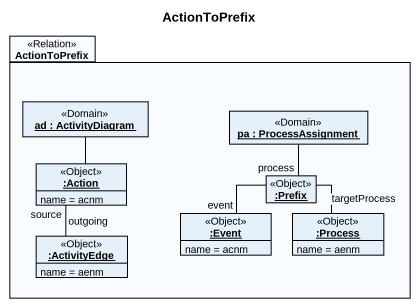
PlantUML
@startuml
title ActionToPrefix
hide circle
hide empty members
package ActionToPrefix <<Relation>> {
  object "ad : ActivityDiagram" as ad <<Domain>>
  object "pa : ProcessAssignment" as pa <<Domain>>
  object ":Action" as Action_ <<Object>> {
    name = acnm
  }
  object ":Prefix" as Prefix <<Object>>
  object ":ActivityEdge" as ActivityEdge <<Object>> {
    name = aenm
  }
  object ":Event" as Event <<Object>> {
    name = acnm
  }
  object ":Process" as Process_ <<Object>> {
    name = aenm
  }
}
ad -- Action_
pa -- Prefix : process
Action_ -- ActivityEdge : source\noutgoing
Prefix -- Event : event
Prefix -- Process_ : targetProcess
@enduml
